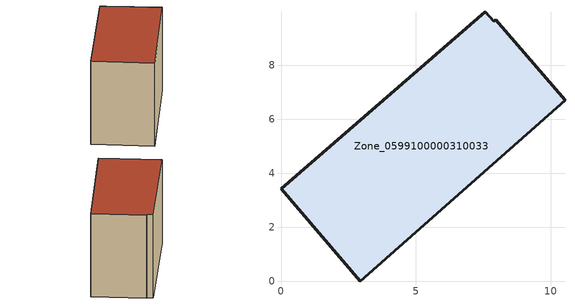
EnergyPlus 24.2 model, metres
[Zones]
Zone_0599100000310033
 floor ground (C_G): 7.58,9.99 7.88,9.64 7.96,9.7 10.53,6.7 2.94,0 0,3.42 z0
 wall outside (C_F): 2.94,0 10.53,6.7 7.96,9.7 7.88,9.64 7.58,9.99 0,3.42 2.94,0 z0:6.33
 roof outside (C_R): 7.88,9.64 7.58,9.99 0,3.42 2.94,0 10.53,6.7 7.96,9.7 z6.33
[BUILDING]
Pand.0599100000310033: North Axis=0; Terrain=City; Loads Convergence Tolerance Value=0.04; Temperature Convergence Tolerance Value=0.4; Solar Distribution=FullExterior; Maximum Number of Warmup Days=25; Minimum Number of Warmup Days=1
[Site:Location]
Rotterdam.The.Hague.AP_ZH_NLD Design_Conditions: Latitude=51.96; Longitude=4.45; Time Zone=1; Elevation=-4.5
[SITE:GROUNDTEMPERATURE:BUILDINGSURFACE]
18, 18, 18, 18, 18, 18, 18, 18, 18, 18, 18, 18
[MATERIAL] Thermal Absorptance=0.9; Solar Absorptance=0.7; Visible Absorptance=0.7
Name | Roughness | Thickness | Conductivity | Density | Specific Heat
G.TI.1946 | MediumSmooth | 0.15 | 1 | 540 | 1210
F.TI.1946 | Rough | 0.3 | 0.857143 | 1920 | 840
R.TI.1946 | MediumRough | 0.2 | 0.1 | 1500 | 1000
[CONSTRUCTION]
C_G: G.TI.1946
C_F: F.TI.1946
C_R: R.TI.1946
[ZONE]
Zone_0599100000310033: Type=1; Multiplier=1; Ceiling Height=Autocalculate; Volume=Autocalculate; Floor Area=autocalculate; Part of Total Floor Area=Yes
[ZONEINFILTRATION:DESIGNFLOWRATE]
Infil_Zone_0599100000310033: Zone or ZoneList or Space or SpaceList=Zone_0599100000310033; Schedule=AlwaysOn; Design Flow Rate Calculation Method=Flow/Area; Flow Rate per Floor Area=0.003; Constant Term Coefficient=1; Temperature Term Coefficient=0; Velocity Term Coefficient=0; Velocity Squared Term Coefficient=0
[HVACTEMPLATE:ZONE:IDEALLOADSAIRSYSTEM]
Zone_0599100000310033: Maximum Heating Supply Air Temperature=50; Minimum Cooling Supply Air Temperature=13; Maximum Heating Supply Air Humidity Ratio=0.0156; Minimum Cooling Supply Air Humidity Ratio=0.0077; Heating Limit=NoLimit; Cooling Limit=NoLimit; Dehumidification Control Type=ConstantSensibleHeatRatio; Cooling Sensible Heat Ratio=0.7; Dehumidification Setpoint=60; Humidification Control Type=None; Humidification Setpoint=30; Outdoor Air Method=None; Outdoor Air Flow Rate per Person=0.00944; Outdoor Air Flow Rate per Zone Floor Area=0; Outdoor Air Flow Rate per Zone=0; Demand Controlled Ventilation Type=None; Outdoor Air Economizer Type=NoEconomizer; Heat Recovery Type=None; Sensible Heat Recovery Effectiveness=0.7; Latent Heat Recovery Effectiveness=0.65
[ZONECONTROL:THERMOSTAT]
ThermostatControl_Zone_0599100000310033: Zone or ZoneList=Zone_0599100000310033; Control Type Schedule=DualSetpointControlType; Control 1=Thermostat_Zone_0599100000310033; Temperature Difference Between Cutout And Setpoint=0
[THERMOSTATSETPOINT:DUALSETPOINT]
Thermostat_Zone_0599100000310033: Heating Setpoint Temperature Schedule=HeatingSetpoint_Zone_0599100000310033; Cooling Setpoint Temperature Schedule=CoolingSetpoint_Zone_0599100000310033
[SCHEDULE:COMPACT]
HeatingSetpoint_Zone_0599100000310033: Through: 12/31, For: AllDays, Until: 24:00, 21
CoolingSetpoint_Zone_0599100000310033: Through: 12/31, For: AllDays, Until: 24:00, 24
DualSetpointControlType: Through: 12/31, For: AllDays, Until: 24:00, 4
AlwaysOn: Through: 12/31, For: AllDays, Until: 24:00, 1
